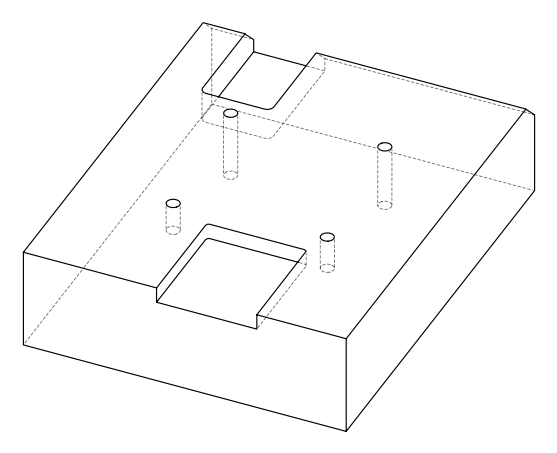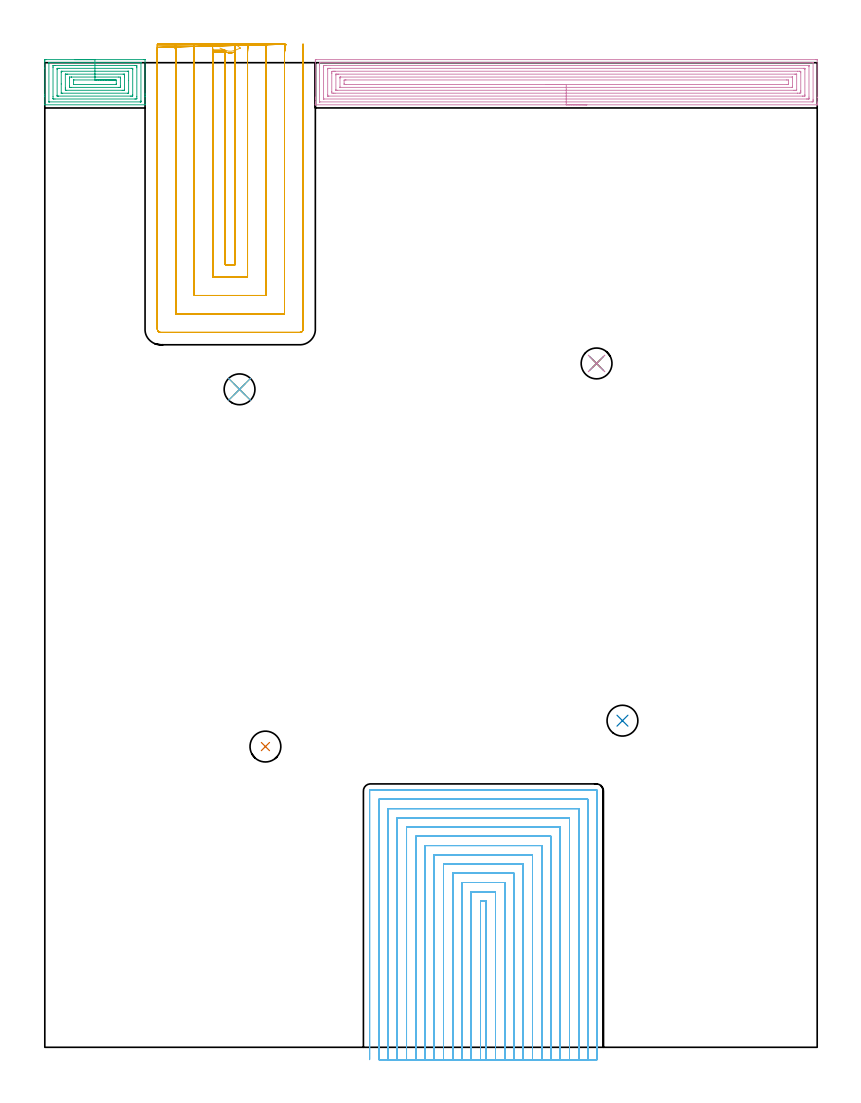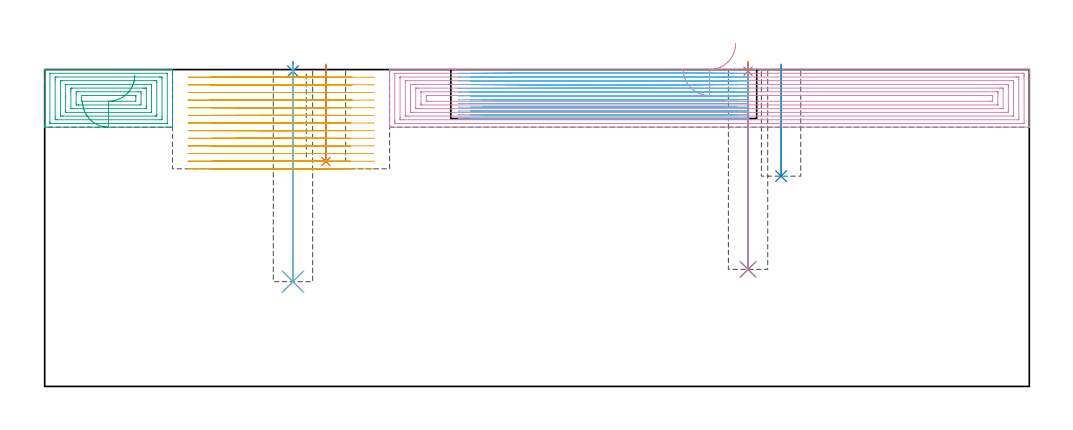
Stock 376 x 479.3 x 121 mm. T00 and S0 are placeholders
(PLAN: 12 operations, 8 tool changes, 192.7 min)
(1 SPOT_DRILL | STEP1POCKET | NXT0321_9005460120000 | 0.03 min | 2 mm3)
(2 SPOT_DRILL_1 | STEP1POCKET_1 | NXT0321_9005460120000 | 0.03 min | 3 mm3)
(3 DRILL_BLIND_HOLE_INTO_CENTER | STEP1POCKET | UGT0301_492 | 0.31 min | 5457 mm3)
(4 DRILL_TO_ENLARGE_BLIND_HOLE | STEP1POCKET | UGT0301_375 | 0.31 min | 7981 mm3)
(5 DRILL_BLIND_HOLE_INTO_CENTER_1 | STEP1POCKET_1 | UGT0301_492 | 0.33 min | 5794 mm3)
(6 DRILL_TO_ENLARGE_BLIND_HOLE_1 | STEP1POCKET_1 | UGT0301_375 | 0.33 min | 8470 mm3)
(7 INDEXABLE_INSERT_DRILL_BLIND_HOLE_FROM_SOLID | STEP1POCKET_2 | UGT0302_001 | 0.15 min | 6183 mm3)
(8 INDEXABLE_INSERT_DRILL_BLIND_HOLE_FROM_SOLID_1 | STEP1POCKET_3 | UGT0302_001 | 0.17 min | 7170 mm3)
(9 AREA_MILL | FG_CHAMFER_SURFACE | UGT0205_001 | 3.5 min | 13761 mm3)
(10 AREA_MILL_1 | FG_CHAMFER_SURFACE_1 | UGT0205_001 | 16.01 min | 61069 mm3)
(11 MILL_SLOT | SLOT_PARTIAL_RECTANGULAR | NXT0201_011 | Follow Part, ap 3, ae 75% | 44.28 min | 426550 mm3)
(12 MILL_SLOT_1 | SLOT_PARTIAL_RECTANGULAR_1 | UGT0201_014 | Follow Part, ap 1.5, ae 75% | 127.17 min | 279892 mm3)
(TOOL NXT0321_9005460120000 | NC Spot Drill, 142deg, 12mm, Carbide, Uncoated | D12 PA142 FL30 Z2)
(TOOL UGT0301_492 | Carbide Drill 9.7 mm | D9.7 PA118 FL87 Z2)
(TOOL UGT0301_375 | Twist Drill Flat Bottom 15 mm | D15 PA180 FL120 Z2)
(TOOL UGT0302_001 | Indexable Insert Drill 15mm | D15 PA180 FL50 Z2)
(TOOL UGT0205_001 | Chamfer Mill 20 x 3 x 45 deg. | D20 FL50 Z2)
(TOOL NXT0201_011 | ENDMILL 12mm [2P460-1200-NA 1630] | D12 FL38 Z6)
(TOOL UGT0201_014 | End mill 6 mm | D6 FL24 Z4)
(OP 1 SPOT_DRILL)
G17 G21 G94 G90
T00 M6
G54
G17 G0 G90 X268.6 Y332.9 S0 M3
G43 Z131. H0
G94 G81 G98 Z120.354 F250. R124.
G80
M5
M2
(OP 2 SPOT_DRILL_1)
G17 G21 G94 G90
T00 M6
G54
G17 G0 G90 X94.8 Y320.3 S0 M3
G43 Z131. H0
G94 G81 G98 Z120.354 F250. R124.
G80
M5
M2
(OP 3 DRILL_BLIND_HOLE_INTO_CENTER)
G17 G21 G94 G90
T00 M6
G54
G17 G0 G90 X268.6 Y332.9 S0 M3
G43 Z131. H0
G94 G81 G98 Z44.7 F250. R123.
G80
M5
M2
(OP 4 DRILL_TO_ENLARGE_BLIND_HOLE)
G17 G21 G94 G90
T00 M6
G54
G17 G0 G90 X268.6 Y332.9 S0 M3
G43 Z131. H0
G94 G73 G98 Z44.7 F250. Q12.717 R123.
G80
M5
M2
(OP 5 DRILL_BLIND_HOLE_INTO_CENTER_1)
G17 G21 G94 G90
T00 M6
G54
G17 G0 G90 X94.8 Y320.3 S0 M3
G43 Z131. H0
G94 G81 G98 Z40. F250. R123.
G80
M5
M2
(OP 6 DRILL_TO_ENLARGE_BLIND_HOLE_1)
G17 G21 G94 G90
T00 M6
G54
G17 G0 G90 X94.8 Y320.3 S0 M3
G43 Z131. H0
G94 G73 G98 Z40. F250. Q13.5 R123.
G80
M5
M2
(OP 7 INDEXABLE_INSERT_DRILL_BLIND_HOLE_FROM_SOLID)
G17 G21 G94 G90
T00 M6
G54
G17 G0 G90 X107.4 Y146.4 S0 M3
G43 Z131. H0
G94 G81 G98 Z85.9 F250. R123.
G80
M5
M2
(OP 8 INDEXABLE_INSERT_DRILL_BLIND_HOLE_FROM_SOLID_1)
G17 G21 G94 G90
T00 M6
G54
G17 G0 G90 X281.2 Y159. S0 M3
G43 Z131. H0
G94 G81 G98 Z80.3 F250. R123.
G80
M5
M2
(OP 9 AREA_MILL)
G17 G21 G94 G90
T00 M6
G54
G17 G0 G90 X14.4 Y480.8 S1061 M3
G43 Z131. H0
Z109.
G94 G1 X14.438 Z108.128 F250.
X14.552 Z107.263
X14.741 Z106.412
X15.003 Z105.58
X15.337 Z104.774
X15.74 Z104.
X16.208 Z103.264
X16.74 Z102.572
X17.329 Z101.929
X17.972 Z101.34
X18.664 Z100.808
X19.4 Z100.34
X20.174 Z99.937
X20.98 Z99.603
X21.812 Z99.341
X22.664 Z99.152
X23.528 Z99.038
X24.4 Z99.
X48.298
X48.751 Y480.794 Z99.002
X48.79 Y480.791 Z99.005
X48.8 Y480.745 Z99.051
Y464.137 Z115.657
Y463.638 Z116.156
Y462.876 Z116.922
Y462.757 Z117.041
X48.799 Y458.916 Z120.883
X48.79 Y458.805 Z120.993
X48.74 Y458.8 Z121.
X0.06
X0.01 Y458.805 Z120.993
X0. Y458.918 Z120.88
Y462.876 Z116.922
Y463.638 Z116.156
Y476.682 Z103.114
Y479.984 Z99.812
X0.003 Y480.364 Z99.432
X0.008 Y480.791 Z99.005
X0.07 Y480.794 Z99.003
X0.502 Y480.8 Z99.
X24.4
Y479.386 Z100.414
X46.626 Y479.385 Z100.415
X46.729 Y479.383 Z100.417
X46.779 Y479.379 Z100.421
X46.791 Y479.374 Z100.426
X46.795 Y479.361 Z100.439
X46.798 Y479.322 Z100.478
X46.8 Y479.213 Z100.587
Y460.726 Z119.074
X46.797 Y460.454 Z119.346
X46.792 Y460.274 Z119.526
X46.788 Y460.22 Z119.58
X46.772 Y460.218 Z119.582
X46.724 Y460.216 Z119.584
X46.527 Y460.214 Z119.586
X46.429
X2.174 Y460.215 Z119.585
X2.071 Y460.217 Z119.583
X2.021 Y460.221 Z119.579
X2.009 Y460.226 Z119.574
X2.005 Y460.239 Z119.561
X2.002 Y460.278 Z119.522
X2. Y460.387 Z119.413
Y478.874 Z100.926
X2.003 Y479.146 Z100.654
X2.008 Y479.326 Z100.474
X2.012 Y479.38 Z100.42
X2.028 Y479.382 Z100.418
X2.076 Y479.384 Z100.416
X2.273 Y479.386 Z100.414
X2.371
X24.4
Y477.972 Z101.828
X43.872 Y477.971 Z101.829
X44.511 Y477.968 Z101.832
X44.757 Y477.965 Z101.835
X44.793 Y477.723 Z102.077
X44.798 Y477.683 Z102.117
X44.8 Y476.843 Z102.957
Y462.715 Z117.085
X44.797 Y461.877 Z117.923
X44.795 Y461.839 Z117.961
X44.757 Y461.635 Z118.165
X44.12 Y461.63 Z118.17
X43.872 Y461.629 Z118.171
X4.928
X4.289 Y461.632 Z118.168
X4.043 Y461.635 Z118.165
X4.007 Y461.877 Z117.923
X4.002 Y461.917 Z117.883
X4. Y462.757 Z117.043
Y476.885 Z102.915
X4.003 Y477.723 Z102.077
X4.005 Y477.761 Z102.039
X4.043 Y477.965 Z101.835
X4.68 Y477.97 Z101.83
X4.928 Y477.971 Z101.829
X24.4 Y477.972 Z101.828
Y476.557 Z103.243
X42.102
X42.391 Y476.556 Z103.244
X42.757 Y476.55 Z103.25
X42.79 Y476.546 Z103.254
X42.794 Y476.494 Z103.306
X42.798 Y476.379 Z103.421
X42.8 Y476.148 Z103.652
Y475.962 Z103.838
X42.799 Y463.638 Z116.162
X42.795 Y463.29 Z116.51
X42.79 Y463.117 Z116.683
X42.777 Y463.049 Z116.751
X42.696 Y463.047 Z116.753
X42.102 Y463.043 Z116.757
X41.815
X6.698
X6.409 Y463.044 Z116.756
X6.043 Y463.05 Z116.75
X6.01 Y463.054 Z116.746
X6.006 Y463.106 Z116.694
X6.002 Y463.221 Z116.579
X6. Y463.451 Z116.349
X6.001 Y475.962 Z103.838
X6.005 Y476.31 Z103.49
X6.01 Y476.483 Z103.317
X6.023 Y476.551 Z103.249
X6.104 Y476.553 Z103.247
X6.698 Y476.557 Z103.243
X6.985
X24.4
Y475.143 Z104.657
X40.393
X40.516 Y475.142 Z104.658
X40.761 Y475.136 Z104.664
X40.792 Y475.133 Z104.667
X40.795 Y475.129 Z104.671
X40.799 Y475.113 Z104.687
X40.8 Y470.655 Z109.145
X40.799 Y464.933 Z114.867
X40.793 Y464.518 Z115.282
X40.79 Y464.467 Z115.333
X40.577 Y464.46 Z115.34
X40.455 Y464.458 Z115.342
X8.407 Y464.457 Z115.343
X8.284 Y464.458 Z115.342
X8.039 Y464.464 Z115.336
X8.008 Y464.467 Z115.333
X8.005 Y464.471 Z115.329
X8.001 Y464.487 Z115.313
X8. Y468.945 Z110.855
X8.001 Y474.666 Z105.134
X8.007 Y475.082 Z104.718
X8.01 Y475.133 Z104.667
X8.223 Y475.14 Z104.66
X8.345 Y475.142 Z104.658
X24.4 Y475.143 Z104.657
Y473.729 Z106.071
X38.153 Y473.728 Z106.072
X38.562 Y473.725 Z106.075
X38.697 Y473.722 Z106.078
X38.79 Y473.711 Z106.089
X38.795 Y473.558 Z106.242
X38.798 Y473.321 Z106.479
X38.8 Y473.084 Z106.716
Y472.441 Z107.359
Y466.042 Z113.758
X38.796 Y465.962 Z113.838
X38.79 Y465.9 Z113.9
X38.784 Y465.877 Z113.923
X38.765 Y465.876 Z113.924
X38.562 Y465.873 Z113.927
X38.086 Y465.871 Z113.929
X37.676
X10.647 Y465.872 Z113.928
X10.238 Y465.875 Z113.925
X10.103 Y465.878 Z113.922
X10.01 Y465.889 Z113.911
X10.005 Y466.042 Z113.758
X10.002 Y466.279 Z113.521
X10. Y466.516 Z113.284
Y467.159 Z112.641
Y473.558 Z106.242
X10.004 Y473.638 Z106.162
X10.01 Y473.7 Z106.1
X10.016 Y473.723 Z106.077
X10.035 Y473.724 Z106.076
X10.238 Y473.727 Z106.073
X10.714 Y473.729 Z106.071
X11.124
X24.4
Y472.315 Z107.485
X36.034 Y472.314 Z107.486
X36.791 Y472.308 Z107.492
X36.8 Y471.561 Z108.239
Y468.039 Z111.761
X36.791 Y467.292 Z112.508
X36.66 Y467.29 Z112.51
X35.906 Y467.286 Z112.514
X35.779 Y467.285 Z112.515
X12.766 Y467.286 Z112.514
X12.009 Y467.292 Z112.508
X12. Y468.039 Z111.761
Y471.561 Z108.239
X12.009 Y472.308 Z107.492
X12.14 Y472.31 Z107.49
X12.894 Y472.314 Z107.486
X13.021 Y472.315 Z107.485
X24.4
Y470.901 Z108.899
X34.8 Y470.9 Z108.9
Y469.14 Z110.66
X34.799 Y468.92 Z110.88
X34.797 Y468.755 Z111.045
X34.794 Y468.714 Z111.086
X34.791 Y468.709 Z111.091
X34.778 Y468.706 Z111.094
X34.726 Y468.702 Z111.098
X34.579 Y468.7 Z111.1
X14.
X14.001 Y470.68 Z109.12
X14.003 Y470.845 Z108.955
X14.006 Y470.886 Z108.914
X14.009 Y470.891 Z108.909
X14.022 Y470.894 Z108.906
X14.074 Y470.898 Z108.902
X14.221 Y470.9 Z108.9
X24.4 Y470.901 Z108.899
X25.272 Z108.938
X26.136 Z109.051
X26.988 Z109.24
X27.82 Z109.503
X28.626 Y470.9 Z109.836
X29.4 Z110.239
X30.136 Z110.708
X30.828 Z111.239
X31.471 Z111.828
X32.06 Z112.472
X32.592 Z113.164
X33.06 Z113.9
X33.463 Z114.673
X33.797 Z115.479
X34.059 Z116.311
X34.248 Z117.163
X34.362 Z118.028
X34.4 Z118.9
G0 Z131.
M5
M2
(OP 10 AREA_MILL_1)
G17 G21 G94 G90
T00 M6
G54
G17 G0 G90 X263.85 Y458.8 S1061 M3
G43 Z131. H0
G94 G1 X263.812 Z130.128 F250.
X263.698 Z129.264
X263.509 Z128.412
X263.247 Z127.58
X262.913 Z126.774
X262.51 Z126.
X262.041 Z125.264
X261.51 Z124.572
X260.921 Z123.929
X260.278 Z123.34
X259.586 Z122.808
X258.85 Z122.34
X258.076 Z121.937
X257.27 Z121.603
X256.438 Z121.341
X255.586 Z121.152
X254.722 Z121.038
X253.85 Z121.
X131.875
X131.703 Y458.798 Z120.993
X131.702 Z120.992
X131.7 Y459.141 Z120.659
Y459.428 Z120.371
Y460.116 Z119.679
Y461.341 Z118.456
Y461.877 Z117.917
Y462.489 Z117.306
Y480.096 Z99.701
X131.703 Y480.364 Z99.433
X131.71 Y480.792 Z99.006
X131.883 Y480.796 Z99.002
X132.321 Y480.8 Z99.
X375.379
X375.834 Y480.796 Z99.002
X375.99 Y480.792 Z99.006
X376. Y480.632 Z99.165
Y462.489 Z117.306
Y460.116 Z119.679
Y459.428 Z120.371
Y459.141 Z120.659
X375.998 Y458.798 Z120.992
X375.997 Z120.993
X375.825 Y458.8 Z121.
X253.85
Y460.214 Z119.586
X134.008 Y460.215 Z119.585
X133.738 Y460.22 Z119.58
X133.712 Y460.221 Z119.579
X133.708 Y460.24 Z119.56
X133.703 Y460.274 Z119.526
X133.701 Y460.306 Z119.494
X133.7 Y478.125 Z101.675
X133.702 Y478.603 Z101.197
X133.706 Y479. Z100.8
X133.721 Y479.379 Z100.421
X134.109 Y479.384 Z100.416
X134.209 Y479.385 Z100.415
X373.692
X373.962 Y479.38 Z100.42
X373.988 Y479.379 Z100.421
X373.992 Y479.36 Z100.44
X373.997 Y479.326 Z100.474
X373.999 Y479.294 Z100.506
X374. Y461.475 Z118.325
X373.998 Y460.997 Z118.803
X373.994 Y460.6 Z119.2
X373.979 Y460.221 Z119.579
X373.591 Y460.216 Z119.584
X373.491 Y460.215 Z119.585
X253.85 Y460.214 Z119.586
Y461.628 Z118.172
X135.896 Y461.629 Z118.171
X135.812 Y461.63 Z118.17
X135.745 Y461.633 Z118.167
X135.71 Y461.635 Z118.165
X135.708 Y461.684 Z118.116
X135.703 Y461.877 Z117.923
X135.7 Y462.069 Z117.731
Y477.035 Z102.765
X135.704 Y477.723 Z102.077
X135.707 Y477.909 Z101.891
X135.716 Y477.965 Z101.835
X135.77 Y477.967 Z101.833
X135.896 Y477.969 Z101.831
X136.537 Y477.971 Z101.829
X136.789 Y477.972 Z101.828
X371.804 Y477.971 Z101.829
X371.888 Y477.97 Z101.83
X371.955 Y477.967 Z101.833
X371.99 Y477.965 Z101.835
X371.992 Y477.916 Z101.884
X371.997 Y477.723 Z102.077
X372. Y477.531 Z102.269
Y462.565 Z117.235
X371.996 Y461.877 Z117.923
X371.993 Y461.691 Z118.109
X371.984 Y461.635 Z118.165
X371.93 Y461.633 Z118.167
X371.804 Y461.631 Z118.169
X371.163 Y461.629 Z118.171
X370.911 Y461.628 Z118.172
X253.85
Y463.043 Z116.757
X138.286
X137.837 Y463.047 Z116.753
X137.742 Y463.05 Z116.75
X137.71 Y463.055 Z116.745
X137.707 Y463.101 Z116.699
X137.704 Y463.205 Z116.595
X137.7 Y463.621 Z116.179
Y475.946 Z103.854
X137.704 Y476.394 Z103.406
X137.707 Y476.502 Z103.298
X137.71 Y476.549 Z103.251
X137.772 Y476.551 Z103.249
X137.975 Y476.555 Z103.245
X138.577 Y476.557 Z103.243
X138.866
X369.414
X369.863 Y476.553 Z103.247
X369.958 Y476.55 Z103.25
X369.99 Y476.545 Z103.255
X369.993 Y476.499 Z103.301
X369.996 Y476.395 Z103.405
X370. Y475.979 Z103.821
Y463.654 Z116.146
X369.996 Y463.206 Z116.594
X369.993 Y463.098 Z116.702
X369.99 Y463.051 Z116.749
X369.928 Y463.049 Z116.751
X369.725 Y463.045 Z116.755
X369.123 Y463.043 Z116.757
X368.834
X253.85
Y464.457 Z115.343
X141.257
X140.422 Y464.46 Z115.34
X140.364 Y464.463 Z115.337
X139.71 Y464.518 Z115.282
X139.701 Y465.17 Z114.63
X139.7 Y473.975 Z105.825
X139.701 Y474.202 Z105.598
X139.704 Y474.852 Z104.948
X139.71 Y475.082 Z104.718
X140.308 Y475.137 Z104.663
X140.364 Y475.139 Z104.661
X141.195 Y475.143 Z104.657
X141.257
X366.443
X367.278 Y475.14 Z104.66
X367.336 Y475.137 Z104.663
X367.99 Y475.082 Z104.718
X367.999 Y474.43 Z105.37
X368. Y465.625 Z114.175
X367.999 Y465.398 Z114.402
X367.996 Y464.748 Z115.052
X367.99 Y464.518 Z115.282
X367.392 Y464.463 Z115.337
X367.336 Y464.461 Z115.339
X366.505 Y464.457 Z115.343
X366.443
X253.85
Y465.871 Z113.929
X142.565
X142.151 Y465.872 Z113.928
X141.738 Y465.876 Z113.924
X141.717 Y465.878 Z113.922
X141.71 Y465.889 Z113.911
X141.705 Y465.933 Z113.867
X141.701 Y466.012 Z113.788
X141.7 Y473.321 Z106.479
X141.701 Y473.543 Z106.257
X141.705 Y473.654 Z106.146
X141.71 Y473.708 Z106.092
X141.717 Y473.723 Z106.077
X141.742 Y473.725 Z106.075
X142.151 Y473.728 Z106.072
X142.631 Y473.729 Z106.071
X143.045
X365.135
X365.549 Y473.728 Z106.072
X365.962 Y473.724 Z106.076
X365.983 Y473.722 Z106.078
X365.99 Y473.711 Z106.089
X365.995 Y473.667 Z106.133
X365.999 Y473.588 Z106.212
X366. Y466.279 Z113.521
X365.999 Y466.057 Z113.743
X365.995 Y465.946 Z113.854
X365.99 Y465.892 Z113.908
X365.983 Y465.878 Z113.922
X365.958 Y465.875 Z113.925
X365.549 Y465.872 Z113.928
X365.069 Y465.871 Z113.929
X364.655
X253.85
Y467.285 Z112.515
X143.938 Y467.286 Z112.514
X143.808 Y467.287 Z112.513
X143.744 Y467.29 Z112.51
X143.716 Y467.292 Z112.508
X143.71 Y467.304 Z112.496
X143.706 Y467.326 Z112.474
X143.701 Y467.392 Z112.408
X143.7 Y471.795 Z108.005
X143.702 Y472.03 Z107.77
X143.706 Y472.186 Z107.614
X143.71 Y472.305 Z107.495
X143.748 Y472.308 Z107.492
X143.938 Y472.312 Z107.488
X144.067 Y472.314 Z107.486
X363.762
X363.891 Y472.313 Z107.487
X363.956 Y472.31 Z107.49
X363.984 Y472.308 Z107.492
X363.99 Y472.296 Z107.504
X363.994 Y472.274 Z107.526
X363.999 Y472.207 Z107.593
X364. Y467.805 Z111.995
X363.998 Y467.57 Z112.23
X363.994 Y467.414 Z112.386
X363.99 Y467.295 Z112.505
X363.952 Y467.292 Z112.508
X363.762 Y467.288 Z112.512
X363.633 Y467.286 Z112.514
X253.85 Y467.285 Z112.515
Y468.699 Z111.101
X146.619 Y468.7 Z111.1
X145.945 Y468.703 Z111.097
X145.725 Y468.707 Z111.093
X145.703 Y468.92 Z110.88
X145.701 Y468.944 Z110.856
X145.702 Y470.704 Z109.096
X145.725 Y470.893 Z108.907
X146.397 Y470.899 Z108.901
X146.619 Y470.9 Z108.9
X361.081
X361.755 Y470.897 Z108.903
X361.975 Y470.893 Z108.907
X361.997 Y470.68 Z109.12
X361.999 Y470.656 Z109.144
X361.998 Y468.896 Z110.904
X361.975 Y468.707 Z111.093
X361.303 Y468.701 Z111.099
X361.081 Y468.7 Z111.1
X253.85 Y468.699 Z111.101
X252.978 Z111.139
X252.113 Z111.252
X251.262 Z111.441
X250.43 Z111.704
X249.624 Z112.037
X248.85 Z112.44
X248.114 Z112.909
X247.422 Z113.44
X246.779 Z114.029
X246.19 Z114.673
X245.658 Z115.365
X245.19 Z116.101
X244.787 Z116.874
X244.453 Z117.68
X244.191 Z118.512
X244.002 Z119.364
X243.888 Z120.229
X243.85 Z121.101
G0 Z131.
M5
M2
(OP 11 MILL_SLOT)
G17 G21 G94 G90
T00 M6
G54
G17 G0 G90 X81.587 Y488.295 S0 M3
G43 Z131. H1
Z118.085
G94 G1 X81.757 Y485.3 F250.
G2 X81.792 Y484.423 R27. F500.
G1 X87.79 Y484.568
G3 X92.71 Y484.568 R6.
X92.7 Y483.772 R33.
G1 Y381.
X87.8
Y483.772
G3 X87.79 Y484.568 R33.
G1 X81.792 Y484.423
G2 X81.8 Y483.772 R27.
G1 Y375.
X98.7
Y483.772
G2 X98.743 Y485.3 R27.
G1 X98.913 Y488.295 F250.
X72.48 Y488.289
X72.735 Y485.3
G2 X72.8 Y483.772 R18. F500.
G1 Y366.
X107.7
Y483.772
G2 X107.765 Y485.3 R18.
G1 X108.02 Y488.289 F250.
X63.16 Y488.256
X63.669 Y485.3
G2 X63.8 Y483.772 R9. F500.
G1 Y357.
X116.7
Y483.772
G2 X116.831 Y485.3 R9.
G1 X117.34 Y488.256 F250.
X54.8 Y486.772
Y483.772
Y349.5 F500.
G3 X56.3 Y348. R1.5
G1 X124.2
G3 X125.7 Y349.5 R1.5
G1 Y483.772
Y486.772 F250.
G0 X81.587 Y488.295 Z115.169
G1 X81.757 Y485.3
G2 X81.792 Y484.423 R27. F500.
G1 X87.79 Y484.568
G3 X92.71 Y484.568 R6.
X92.7 Y483.772 R33.
G1 Y381.
X87.8
Y483.772
G3 X87.79 Y484.568 R33.
G1 X81.792 Y484.423
G2 X81.8 Y483.772 R27.
G1 Y375.
X98.7
Y483.772
G2 X98.743 Y485.3 R27.
G1 X98.913 Y488.295 F250.
X72.48 Y488.289
X72.735 Y485.3
G2 X72.8 Y483.772 R18. F500.
G1 Y366.
X107.7
Y483.772
G2 X107.765 Y485.3 R18.
G1 X108.02 Y488.289 F250.
X63.16 Y488.256
X63.669 Y485.3
G2 X63.8 Y483.772 R9. F500.
G1 Y357.
X116.7
Y483.772
G2 X116.831 Y485.3 R9.
G1 X117.34 Y488.256 F250.
X54.8 Y486.772
Y483.772
Y349.5 F500.
G3 X56.3 Y348. R1.5
G1 X124.2
G3 X125.7 Y349.5 R1.5
G1 Y483.772
Y486.772 F250.
G0 X81.587 Y488.295 Z112.254
G1 X81.757 Y485.3
G2 X81.792 Y484.423 R27. F500.
G1 X87.79 Y484.568
G3 X92.71 Y484.568 R6.
X92.7 Y483.772 R33.
G1 Y381.
X87.8
Y483.772
G3 X87.79 Y484.568 R33.
G1 X81.792 Y484.423
G2 X81.8 Y483.772 R27.
G1 Y375.
X98.7
Y483.772
G2 X98.743 Y485.3 R27.
G1 X98.913 Y488.295 F250.
X72.48 Y488.289
X72.735 Y485.3
G2 X72.8 Y483.772 R18. F500.
G1 Y366.
X107.7
Y483.772
G2 X107.765 Y485.3 R18.
G1 X108.02 Y488.289 F250.
X63.16 Y488.256
X63.669 Y485.3
G2 X63.8 Y483.772 R9. F500.
G1 Y357.
X116.7
Y483.772
G2 X116.831 Y485.3 R9.
G1 X117.34 Y488.256 F250.
X54.8 Y486.772
Y483.772
Y349.5 F500.
G3 X56.3 Y348. R1.5
G1 X124.2
G3 X125.7 Y349.5 R1.5
G1 Y483.772
Y486.772 F250.
G0 X81.587 Y488.295 Z109.338
G1 X81.757 Y485.3
G2 X81.792 Y484.423 R27. F500.
G1 X87.79 Y484.568
G3 X92.71 Y484.568 R6.
X92.7 Y483.772 R33.
G1 Y381.
X87.8
Y483.772
G3 X87.79 Y484.568 R33.
G1 X81.792 Y484.423
G2 X81.8 Y483.772 R27.
G1 Y375.
X98.7
Y483.772
G2 X98.743 Y485.3 R27.
G1 X98.913 Y488.295 F250.
X72.48 Y488.289
X72.735 Y485.3
G2 X72.8 Y483.772 R18. F500.
G1 Y366.
X107.7
Y483.772
G2 X107.765 Y485.3 R18.
G1 X108.02 Y488.289 F250.
X63.16 Y488.256
X63.669 Y485.3
G2 X63.8 Y483.772 R9. F500.
G1 Y357.
X116.7
Y483.772
G2 X116.831 Y485.3 R9.
G1 X117.34 Y488.256 F250.
X54.8 Y486.772
Y483.772
Y349.5 F500.
G3 X56.3 Y348. R1.5
G1 X124.2
G3 X125.7 Y349.5 R1.5
G1 Y483.772
Y486.772 F250.
G0 X85.237 Y486.413 Z106.423
G1 X88.023 Y485.3
G3 X92.474 Y485.3 R6.
G1 X95.26 Y486.413
X92.77 Y488.299
X92.707 Y485.3
G3 X92.7 Y484.611 R33. F500.
G1 Y381.
X87.8
Y484.596
G3 X87.792 Y485.3 R33.
G1 X81.791
G2 X81.8 Y484.596 R27.
G1 Y375.
X98.7
Y484.611
G2 X98.709 Y485.3 R27.
G1 X98.785 Y488.299 F250.
X72.669 Y488.298
X72.786 Y485.3
G2 X72.8 Y484.596 R18. F500.
G1 Y366.
X107.7
Y484.611
G2 X107.713 Y485.3 R18.
G1 X107.828 Y488.298 F250.
X63.538 Y488.291
X63.772 Y485.3
G2 X63.8 Y484.596 R9. F500.
G1 Y357.
X116.7
Y484.611
G2 X116.726 Y485.3 R9.
G1 X116.956 Y488.291 F250.
X54.8 Y487.596
Y484.596
Y349.5 F500.
G3 X56.3 Y348. R1.5
G1 X124.2
G3 X125.7 Y349.5 R1.5
G1 Y484.611
Y487.611 F250.
G0 X92.7 Y488.3 Z103.508
G1 Y485.3
Y381. F500.
X87.8
Y485.3
X81.8
Y375.
X98.7
Y485.3
Y488.3 F250.
X72.8
Y485.3
Y366. F500.
X107.7
Y485.3
Y488.3 F250.
X63.8
Y485.3
Y357. F500.
X116.7
Y485.3
Y488.3 F250.
X54.8
Y485.3
Y349.5 F500.
G3 X56.3 Y348. R1.5
G1 X124.2
G3 X125.7 Y349.5 R1.5
G1 Y485.3
Y488.3 F250.
G0 X92.7 Z100.592
G1 Y485.3
Y381. F500.
X87.8
Y485.3
X81.8
Y375.
X98.7
Y485.3
Y488.3 F250.
X72.8
Y485.3
Y366. F500.
X107.7
Y485.3
Y488.3 F250.
X63.8
Y485.3
Y357. F500.
X116.7
Y485.3
Y488.3 F250.
X54.8
Y485.3
Y349.5 F500.
G3 X56.3 Y348. R1.5
G1 X124.2
G3 X125.7 Y349.5 R1.5
G1 Y485.3
Y488.3 F250.
G0 X92.7 Z97.677
G1 Y485.3
Y381. F500.
X87.8
Y485.3
X81.8
Y375.
X98.7
Y485.3
Y488.3 F250.
X72.8
Y485.3
Y366. F500.
X107.7
Y485.3
Y488.3 F250.
X63.8
Y485.3
Y357. F500.
X116.7
Y485.3
Y488.3 F250.
X54.8
Y485.3
Y349.5 F500.
G3 X56.3 Y348. R1.5
G1 X124.2
G3 X125.7 Y349.5 R1.5
G1 Y485.3
Y488.3 F250.
G0 X92.7 Z94.762
G1 Y485.3
Y381. F500.
X87.8
Y485.3
X81.8
Y375.
X98.7
Y485.3
Y488.3 F250.
X72.8
Y485.3
Y366. F500.
X107.7
Y485.3
Y488.3 F250.
X63.8
Y485.3
Y357. F500.
X116.7
Y485.3
Y488.3 F250.
X54.8
Y485.3
Y349.5 F500.
G3 X56.3 Y348. R1.5
G1 X124.2
G3 X125.7 Y349.5 R1.5
G1 Y485.3
Y488.3 F250.
G0 X92.7 Z91.846
G1 Y485.3
Y381. F500.
X87.8
Y485.3
X81.8
Y375.
X98.7
Y485.3
Y488.3 F250.
X72.8
Y485.3
Y366. F500.
X107.7
Y485.3
Y488.3 F250.
X63.8
Y485.3
Y357. F500.
X116.7
Y485.3
Y488.3 F250.
X54.8
Y485.3
Y349.5 F500.
G3 X56.3 Y348. R1.5
G1 X124.2
G3 X125.7 Y349.5 R1.5
G1 Y485.3
Y488.3 F250.
G0 X92.7 Z88.931
G1 Y485.3
Y381. F500.
X87.8
Y485.3
X81.8
Y375.
X98.7
Y485.3
Y488.3 F250.
X72.8
Y485.3
Y366. F500.
X107.7
Y485.3
Y488.3 F250.
X63.8
Y485.3
Y357. F500.
X116.7
Y485.3
Y488.3 F250.
X54.8
Y485.3
Y349.5 F500.
G3 X56.3 Y348. R1.5
G1 X124.2
G3 X125.7 Y349.5 R1.5
G1 Y485.3
Y488.3 F250.
G0 X92.7 Z86.015
G1 Y485.3
Y381. F500.
X87.8
Y485.3
X81.8
Y375.
X98.7
Y485.3
Y488.3 F250.
X72.8
Y485.3
Y366. F500.
X107.7
Y485.3
Y488.3 F250.
X63.8
Y485.3
Y357. F500.
X116.7
Y485.3
Y488.3 F250.
X54.8
Y485.3
Y349.5 F500.
G3 X56.3 Y348. R1.5
G1 X124.2
G3 X125.7 Y349.5 R1.5
G1 Y485.3
Y488.3 F250.
G0 X92.7 Z83.1
G1 Y485.3
Y381. F500.
X87.8
Y485.3
X81.8
Y375.
X98.7
Y485.3
Y488.3 F250.
X72.8
Y485.3
Y366. F500.
X107.7
Y485.3
Y488.3 F250.
X63.8
Y485.3
Y357. F500.
X116.7
Y485.3
Y488.3 F250.
X54.8
Y485.3
Y349.5 F500.
G3 X56.3 Y348. R1.5
G1 X124.2
G3 X125.7 Y349.5 R1.5
G1 Y485.3
Y488.3 F250.
G0 Z131.
M5
M2
(OP 12 MILL_SLOT_1)
G17 G21 G94 G90
T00 M6
G54
G17 G0 G90 X214.9 Y-6. S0 M3
G43 Z131. H0
Z119.561
G94 G1 Y-3. F250.
Y71.2 F500.
X212.1
Y-3.
Y-6. F250.
X219.4
Y-3.
Y75.7 F500.
X207.6
Y-3.
Y-6. F250.
X223.9
Y-3.
Y80.2 F500.
X203.1
Y-3.
Y-6. F250.
X228.4
Y-3.
Y84.7 F500.
X198.6
Y-3.
Y-6. F250.
X232.9
Y-3.
Y89.2 F500.
X194.1
Y-3.
Y-6. F250.
X237.4
Y-3.
Y93.7 F500.
X189.6
Y-3.
Y-6. F250.
X241.9
Y-3.
Y98.2 F500.
X185.1
Y-3.
Y-6. F250.
X246.4
Y-3.
Y102.7 F500.
X180.6
Y-3.
Y-6. F250.
X250.9
Y-3.
Y107.2 F500.
X176.1
Y-3.
Y-6. F250.
X255.4
Y-3.
Y111.7 F500.
X171.6
Y-3.
Y-6. F250.
X259.9
Y-3.
Y116.2 F500.
X167.1
Y-3.
Y-6. F250.
X264.4
Y-3.
Y120.7 F500.
X162.6
Y-3.
Y-6. F250.
X268.9
Y-3.
Y124.9 F500.
G3 X268.6 Y125.2 R0.3
G1 X158.4
G3 X158.1 Y124.9 R0.3
G1 Y-3.
Y-6. F250.
G0 X214.9 Z118.123
G1 Y-3.
Y71.2 F500.
X212.1
Y-3.
Y-6. F250.
X219.4
Y-3.
Y75.7 F500.
X207.6
Y-3.
Y-6. F250.
X223.9
Y-3.
Y80.2 F500.
X203.1
Y-3.
Y-6. F250.
X228.4
Y-3.
Y84.7 F500.
X198.6
Y-3.
Y-6. F250.
X232.9
Y-3.
Y89.2 F500.
X194.1
Y-3.
Y-6. F250.
X237.4
Y-3.
Y93.7 F500.
X189.6
Y-3.
Y-6. F250.
X241.9
Y-3.
Y98.2 F500.
X185.1
Y-3.
Y-6. F250.
X246.4
Y-3.
Y102.7 F500.
X180.6
Y-3.
Y-6. F250.
X250.9
Y-3.
Y107.2 F500.
X176.1
Y-3.
Y-6. F250.
X255.4
Y-3.
Y111.7 F500.
X171.6
Y-3.
Y-6. F250.
X259.9
Y-3.
Y116.2 F500.
X167.1
Y-3.
Y-6. F250.
X264.4
Y-3.
Y120.7 F500.
X162.6
Y-3.
Y-6. F250.
X268.9
Y-3.
Y124.9 F500.
G3 X268.6 Y125.2 R0.3
G1 X158.4
G3 X158.1 Y124.9 R0.3
G1 Y-3.
Y-6. F250.
G0 X214.9 Z116.685
G1 Y-3.
Y71.2 F500.
X212.1
Y-3.
Y-6. F250.
X219.4
Y-3.
Y75.7 F500.
X207.6
Y-3.
Y-6. F250.
X223.9
Y-3.
Y80.2 F500.
X203.1
Y-3.
Y-6. F250.
X228.4
Y-3.
Y84.7 F500.
X198.6
Y-3.
Y-6. F250.
X232.9
Y-3.
Y89.2 F500.
X194.1
Y-3.
Y-6. F250.
X237.4
Y-3.
Y93.7 F500.
X189.6
Y-3.
Y-6. F250.
X241.9
Y-3.
Y98.2 F500.
X185.1
Y-3.
Y-6. F250.
X246.4
Y-3.
Y102.7 F500.
X180.6
Y-3.
Y-6. F250.
X250.9
Y-3.
Y107.2 F500.
X176.1
Y-3.
Y-6. F250.
X255.4
Y-3.
Y111.7 F500.
X171.6
Y-3.
Y-6. F250.
X259.9
Y-3.
Y116.2 F500.
X167.1
Y-3.
Y-6. F250.
X264.4
Y-3.
Y120.7 F500.
X162.6
Y-3.
Y-6. F250.
X268.9
Y-3.
Y124.9 F500.
G3 X268.6 Y125.2 R0.3
G1 X158.4
G3 X158.1 Y124.9 R0.3
G1 Y-3.
Y-6. F250.
G0 X214.9 Z115.246
G1 Y-3.
Y71.2 F500.
X212.1
Y-3.
Y-6. F250.
X219.4
Y-3.
Y75.7 F500.
X207.6
Y-3.
Y-6. F250.
X223.9
Y-3.
Y80.2 F500.
X203.1
Y-3.
Y-6. F250.
X228.4
Y-3.
Y84.7 F500.
X198.6
Y-3.
Y-6. F250.
X232.9
Y-3.
Y89.2 F500.
X194.1
Y-3.
Y-6. F250.
X237.4
Y-3.
Y93.7 F500.
X189.6
Y-3.
Y-6. F250.
X241.9
Y-3.
Y98.2 F500.
X185.1
Y-3.
Y-6. F250.
X246.4
Y-3.
Y102.7 F500.
X180.6
Y-3.
Y-6. F250.
X250.9
Y-3.
Y107.2 F500.
X176.1
Y-3.
Y-6. F250.
X255.4
Y-3.
Y111.7 F500.
X171.6
Y-3.
Y-6. F250.
X259.9
Y-3.
Y116.2 F500.
X167.1
Y-3.
Y-6. F250.
X264.4
Y-3.
Y120.7 F500.
X162.6
Y-3.
Y-6. F250.
X268.9
Y-3.
Y124.9 F500.
G3 X268.6 Y125.2 R0.3
G1 X158.4
G3 X158.1 Y124.9 R0.3
G1 Y-3.
Y-6. F250.
G0 X214.9 Z113.808
G1 Y-3.
Y71.2 F500.
X212.1
Y-3.
Y-6. F250.
X219.4
Y-3.
Y75.7 F500.
X207.6
Y-3.
Y-6. F250.
X223.9
Y-3.
Y80.2 F500.
X203.1
Y-3.
Y-6. F250.
X228.4
Y-3.
Y84.7 F500.
X198.6
Y-3.
Y-6. F250.
X232.9
Y-3.
Y89.2 F500.
X194.1
Y-3.
Y-6. F250.
X237.4
Y-3.
Y93.7 F500.
X189.6
Y-3.
Y-6. F250.
X241.9
Y-3.
Y98.2 F500.
X185.1
Y-3.
Y-6. F250.
X246.4
Y-3.
Y102.7 F500.
X180.6
Y-3.
Y-6. F250.
X250.9
Y-3.
Y107.2 F500.
X176.1
Y-3.
Y-6. F250.
X255.4
Y-3.
Y111.7 F500.
X171.6
Y-3.
Y-6. F250.
X259.9
Y-3.
Y116.2 F500.
X167.1
Y-3.
Y-6. F250.
X264.4
Y-3.
Y120.7 F500.
X162.6
Y-3.
Y-6. F250.
X268.9
Y-3.
Y124.9 F500.
G3 X268.6 Y125.2 R0.3
G1 X158.4
G3 X158.1 Y124.9 R0.3
G1 Y-3.
Y-6. F250.
G0 X214.9 Z112.369
G1 Y-3.
Y71.2 F500.
X212.1
Y-3.
Y-6. F250.
X219.4
Y-3.
Y75.7 F500.
X207.6
Y-3.
Y-6. F250.
X223.9
Y-3.
Y80.2 F500.
X203.1
Y-3.
Y-6. F250.
X228.4
Y-3.
Y84.7 F500.
X198.6
Y-3.
Y-6. F250.
X232.9
Y-3.
Y89.2 F500.
X194.1
Y-3.
Y-6. F250.
X237.4
Y-3.
Y93.7 F500.
X189.6
Y-3.
Y-6. F250.
X241.9
Y-3.
Y98.2 F500.
X185.1
Y-3.
Y-6. F250.
X246.4
Y-3.
Y102.7 F500.
X180.6
Y-3.
Y-6. F250.
X250.9
Y-3.
Y107.2 F500.
X176.1
Y-3.
Y-6. F250.
X255.4
Y-3.
Y111.7 F500.
X171.6
Y-3.
Y-6. F250.
X259.9
Y-3.
Y116.2 F500.
X167.1
Y-3.
Y-6. F250.
X264.4
Y-3.
Y120.7 F500.
X162.6
Y-3.
Y-6. F250.
X268.9
Y-3.
Y124.9 F500.
G3 X268.6 Y125.2 R0.3
G1 X158.4
G3 X158.1 Y124.9 R0.3
G1 Y-3.
Y-6. F250.
G0 X214.9 Z110.931
G1 Y-3.
Y71.2 F500.
X212.1
Y-3.
Y-6. F250.
X219.4
Y-3.
Y75.7 F500.
X207.6
Y-3.
Y-6. F250.
X223.9
Y-3.
Y80.2 F500.
X203.1
Y-3.
Y-6. F250.
X228.4
Y-3.
Y84.7 F500.
X198.6
Y-3.
Y-6. F250.
X232.9
Y-3.
Y89.2 F500.
X194.1
Y-3.
Y-6. F250.
X237.4
Y-3.
Y93.7 F500.
X189.6
Y-3.
Y-6. F250.
X241.9
Y-3.
Y98.2 F500.
X185.1
Y-3.
Y-6. F250.
X246.4
Y-3.
Y102.7 F500.
X180.6
Y-3.
Y-6. F250.
X250.9
Y-3.
Y107.2 F500.
X176.1
Y-3.
Y-6. F250.
X255.4
Y-3.
Y111.7 F500.
X171.6
Y-3.
Y-6. F250.
X259.9
Y-3.
Y116.2 F500.
X167.1
Y-3.
Y-6. F250.
X264.4
Y-3.
Y120.7 F500.
X162.6
Y-3.
Y-6. F250.
X268.9
Y-3.
Y124.9 F500.
G3 X268.6 Y125.2 R0.3
G1 X158.4
G3 X158.1 Y124.9 R0.3
G1 Y-3.
Y-6. F250.
G0 X214.9 Z109.492
G1 Y-3.
Y71.2 F500.
X212.1
Y-3.
Y-6. F250.
X219.4
Y-3.
Y75.7 F500.
X207.6
Y-3.
Y-6. F250.
X223.9
Y-3.
Y80.2 F500.
X203.1
Y-3.
Y-6. F250.
X228.4
Y-3.
Y84.7 F500.
X198.6
Y-3.
Y-6. F250.
X232.9
Y-3.
Y89.2 F500.
X194.1
Y-3.
Y-6. F250.
X237.4
Y-3.
Y93.7 F500.
X189.6
Y-3.
Y-6. F250.
X241.9
Y-3.
Y98.2 F500.
X185.1
Y-3.
Y-6. F250.
X246.4
Y-3.
Y102.7 F500.
X180.6
Y-3.
Y-6. F250.
X250.9
Y-3.
Y107.2 F500.
X176.1
Y-3.
Y-6. F250.
X255.4
Y-3.
Y111.7 F500.
X171.6
Y-3.
Y-6. F250.
X259.9
Y-3.
Y116.2 F500.
X167.1
Y-3.
Y-6. F250.
X264.4
Y-3.
Y120.7 F500.
X162.6
Y-3.
Y-6. F250.
X268.9
Y-3.
Y124.9 F500.
G3 X268.6 Y125.2 R0.3
G1 X158.4
G3 X158.1 Y124.9 R0.3
G1 Y-3.
Y-6. F250.
G0 X214.9 Z108.054
G1 Y-3.
Y71.2 F500.
X212.1
Y-3.
Y-6. F250.
X219.4
Y-3.
Y75.7 F500.
X207.6
Y-3.
Y-6. F250.
X223.9
Y-3.
Y80.2 F500.
X203.1
Y-3.
Y-6. F250.
X228.4
Y-3.
Y84.7 F500.
X198.6
Y-3.
Y-6. F250.
X232.9
Y-3.
Y89.2 F500.
X194.1
Y-3.
Y-6. F250.
X237.4
Y-3.
Y93.7 F500.
X189.6
Y-3.
Y-6. F250.
X241.9
Y-3.
Y98.2 F500.
X185.1
Y-3.
Y-6. F250.
X246.4
Y-3.
Y102.7 F500.
X180.6
Y-3.
Y-6. F250.
X250.9
Y-3.
Y107.2 F500.
X176.1
Y-3.
Y-6. F250.
X255.4
Y-3.
Y111.7 F500.
X171.6
Y-3.
Y-6. F250.
X259.9
Y-3.
Y116.2 F500.
X167.1
Y-3.
Y-6. F250.
X264.4
Y-3.
Y120.7 F500.
X162.6
Y-3.
Y-6. F250.
X268.9
Y-3.
Y124.9 F500.
G3 X268.6 Y125.2 R0.3
G1 X158.4
G3 X158.1 Y124.9 R0.3
G1 Y-3.
Y-6. F250.
G0 X214.9 Z106.615
G1 Y-3.
Y71.2 F500.
X212.1
Y-3.
Y-6. F250.
X219.4
Y-3.
Y75.7 F500.
X207.6
Y-3.
Y-6. F250.
X223.9
Y-3.
Y80.2 F500.
X203.1
Y-3.
Y-6. F250.
X228.4
Y-3.
Y84.7 F500.
X198.6
Y-3.
Y-6. F250.
X232.9
Y-3.
Y89.2 F500.
X194.1
Y-3.
Y-6. F250.
X237.4
Y-3.
Y93.7 F500.
X189.6
Y-3.
Y-6. F250.
X241.9
Y-3.
Y98.2 F500.
X185.1
Y-3.
Y-6. F250.
X246.4
Y-3.
Y102.7 F500.
X180.6
Y-3.
Y-6. F250.
X250.9
Y-3.
Y107.2 F500.
X176.1
Y-3.
Y-6. F250.
X255.4
Y-3.
Y111.7 F500.
X171.6
Y-3.
Y-6. F250.
X259.9
Y-3.
Y116.2 F500.
X167.1
Y-3.
Y-6. F250.
X264.4
Y-3.
Y120.7 F500.
X162.6
Y-3.
Y-6. F250.
X268.9
Y-3.
Y124.9 F500.
G3 X268.6 Y125.2 R0.3
G1 X158.4
G3 X158.1 Y124.9 R0.3
G1 Y-3.
Y-6. F250.
G0 X214.9 Z105.177
G1 Y-3.
Y71.2 F500.
X212.1
Y-3.
Y-6. F250.
X219.4
Y-3.
Y75.7 F500.
X207.6
Y-3.
Y-6. F250.
X223.9
Y-3.
Y80.2 F500.
X203.1
Y-3.
Y-6. F250.
X228.4
Y-3.
Y84.7 F500.
X198.6
Y-3.
Y-6. F250.
X232.9
Y-3.
Y89.2 F500.
X194.1
Y-3.
Y-6. F250.
X237.4
Y-3.
Y93.7 F500.
X189.6
Y-3.
Y-6. F250.
X241.9
Y-3.
Y98.2 F500.
X185.1
Y-3.
Y-6. F250.
X246.4
Y-3.
Y102.7 F500.
X180.6
Y-3.
Y-6. F250.
X250.9
Y-3.
Y107.2 F500.
X176.1
Y-3.
Y-6. F250.
X255.4
Y-3.
Y111.7 F500.
X171.6
Y-3.
Y-6. F250.
X259.9
Y-3.
Y116.2 F500.
X167.1
Y-3.
Y-6. F250.
X264.4
Y-3.
Y120.7 F500.
X162.6
Y-3.
Y-6. F250.
X268.9
Y-3.
Y124.9 F500.
G3 X268.6 Y125.2 R0.3
G1 X158.4
G3 X158.1 Y124.9 R0.3
G1 Y-3.
Y-6. F250.
G0 X214.9 Z103.738
G1 Y-3.
Y71.2 F500.
X212.1
Y-3.
Y-6. F250.
X219.4
Y-3.
Y75.7 F500.
X207.6
Y-3.
Y-6. F250.
X223.9
Y-3.
Y80.2 F500.
X203.1
Y-3.
Y-6. F250.
X228.4
Y-3.
Y84.7 F500.
X198.6
Y-3.
Y-6. F250.
X232.9
Y-3.
Y89.2 F500.
X194.1
Y-3.
Y-6. F250.
X237.4
Y-3.
Y93.7 F500.
X189.6
Y-3.
Y-6. F250.
X241.9
Y-3.
Y98.2 F500.
X185.1
Y-3.
Y-6. F250.
X246.4
Y-3.
Y102.7 F500.
X180.6
Y-3.
Y-6. F250.
X250.9
Y-3.
Y107.2 F500.
X176.1
Y-3.
Y-6. F250.
X255.4
Y-3.
Y111.7 F500.
X171.6
Y-3.
Y-6. F250.
X259.9
Y-3.
Y116.2 F500.
X167.1
Y-3.
Y-6. F250.
X264.4
Y-3.
Y120.7 F500.
X162.6
Y-3.
Y-6. F250.
X268.9
Y-3.
Y124.9 F500.
G3 X268.6 Y125.2 R0.3
G1 X158.4
G3 X158.1 Y124.9 R0.3
G1 Y-3.
Y-6. F250.
G0 X214.9 Z102.3
G1 Y-3.
Y71.2 F500.
X212.1
Y-3.
Y-6. F250.
X219.4
Y-3.
Y75.7 F500.
X207.6
Y-3.
Y-6. F250.
X223.9
Y-3.
Y80.2 F500.
X203.1
Y-3.
Y-6. F250.
X228.4
Y-3.
Y84.7 F500.
X198.6
Y-3.
Y-6. F250.
X232.9
Y-3.
Y89.2 F500.
X194.1
Y-3.
Y-6. F250.
X237.4
Y-3.
Y93.7 F500.
X189.6
Y-3.
Y-6. F250.
X241.9
Y-3.
Y98.2 F500.
X185.1
Y-3.
Y-6. F250.
X246.4
Y-3.
Y102.7 F500.
X180.6
Y-3.
Y-6. F250.
X250.9
Y-3.
Y107.2 F500.
X176.1
Y-3.
Y-6. F250.
X255.4
Y-3.
Y111.7 F500.
X171.6
Y-3.
Y-6. F250.
X259.9
Y-3.
Y116.2 F500.
X167.1
Y-3.
Y-6. F250.
X264.4
Y-3.
Y120.7 F500.
X162.6
Y-3.
Y-6. F250.
X268.9
Y-3.
Y124.9 F500.
G3 X268.6 Y125.2 R0.3
G1 X158.4
G3 X158.1 Y124.9 R0.3
G1 Y-3.
Y-6. F250.
G0 Z131.
M5
M2
